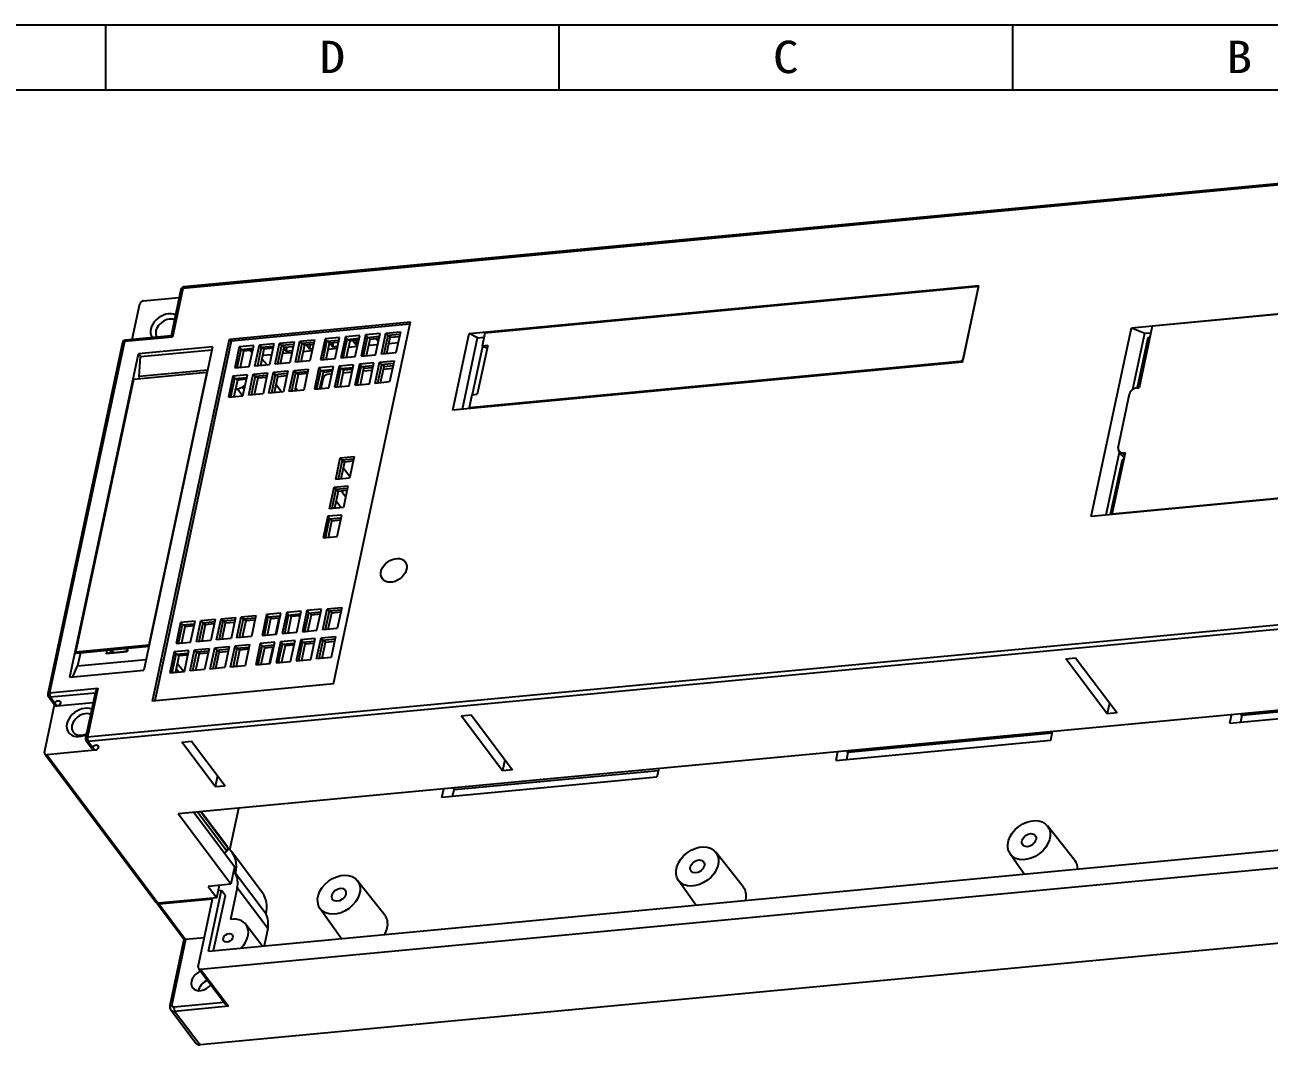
# Model space of a CAD drawing. Header units: millimetres. Extents: x 3277 to 4118, y 1069 to 1745.
# Drawn here: x 3825.8 to 4017.9, y 1587.9 to 1745.3 of the extents above; entities that cross this region are included whole.
import ezdxf
from ezdxf.enums import TextEntityAlignment as Align

# ---------------------------------------------------------------- set-up
doc = ezdxf.new("R2010")
doc.units = ezdxf.units.MM
doc.layers.add('1', color=7, linetype='Continuous', true_color=0xffffff)
doc.layers.add('2', color=7, linetype='Continuous', true_color=0xffffff)
doc.styles.add('TEXTSTYLE_0', font='txt', dxfattribs={"width": 0.8})

# ---------------------------------------------------------------- blocks, each defined once
blk = doc.blocks.new('SUN_6HWZ35TKYY1ECAF2H1NO37HIP3V')
at = {"color": 7, "linetype": 'Continuous'}
for p, q in [((-841, 594), (0, 594)), ((-280, 584), (-280, 594)), ((-210, 584), (-210, 594)), ((-140, 584), (-140, 594)), ((-831, 584), (-10, 584))]:
    blk.add_line(p, q, dxfattribs=at)
at = {"color": 2, "linetype": 'Continuous', "style": 'TEXTSTYLE_0', "width": 1.2}
for s, p, p2 in [('D', (-247.03, 586.56), (-243.03, 586.56)), ('C', (-177.03, 586.56), (-173.03, 586.56)), ('B', (-107.03, 586.56), (-103.03, 586.56))]:
    blk.add_text(s, height=5, dxfattribs=at).set_placement(p, p2, align=Align.FIT)

msp = doc.modelspace()

# ---------------------------------------------------------------- linework, layer by layer
at = {"layer": '1', "color": 21}
for p, q in [((3882.54, 1692.31), (3881.15, 1692.18)), ((3871.54, 1689.24), (3871.89, 1690.9)), ((3873.16, 1691.43), (3872.43, 1691.36)), ((3876.29, 1691.72), (3874.9, 1691.59)), ((3879.42, 1692.02), (3878.02, 1691.88)), ((3874.94, 1677.02), (3875.97, 1675.64)), ((3874.68, 1673.39), (3875.31, 1672.55)), ((3874.58, 1670.85), (3873.83, 1671.84)), ((3874.58, 1670.85), (3873.83, 1671.84)), ((3864.52, 1651.31), (3865.06, 1653.84)), ((3863.56, 1646.8), (3864.1, 1649.34)), ((4011.75, 1637.56), (4044.95, 1640.69)), ((4045.18, 1641.77), (4013.64, 1638.79)), ((4012.04, 1638.9), (4011.75, 1637.56)), ((4013.64, 1638.79), (4013.42, 1637.72)), ((4013.46, 1639.04), (4013.64, 1638.79)), ((3950.96, 1631.83), (3984.15, 1634.96)), ((3984.38, 1636.03), (3952.85, 1633.06)), ((3984.15, 1634.96), (3984.44, 1636.3)), ((3951.24, 1633.17), (3950.96, 1631.83)), ((3952.85, 1633.06), (3952.62, 1631.99)), ((3952.66, 1633.3), (3952.85, 1633.06)), ((3923.35, 1629.23), (3890.16, 1626.1)), ((3892.05, 1627.33), (3923.58, 1630.3)), ((3923.64, 1630.57), (3923.35, 1629.23)), ((3890.16, 1626.1), (3890.44, 1627.44)), ((3891.82, 1626.26), (3892.05, 1627.33)), ((3891.87, 1627.57), (3892.05, 1627.33)), ((3857.44, 1618.04), (3858.81, 1624.46)), ((3854.13, 1602.42), (4058.23, 1621.67)), ((3987.87, 1616.39), (3983.64, 1621.73)), ((3852.92, 1599.61), (4058.27, 1618.97)), ((3862.43, 1611.44), (3857.72, 1617.71)), ((3936.68, 1612.33), (3932.44, 1617.67)), ((3977.88, 1617.41), (3980.1, 1614.3)), ((3863.03, 1608.1), (3858.32, 1614.37)), ((3881.34, 1607.97), (3877.1, 1613.31)), ((3926.69, 1613.35), (3929.41, 1609.52)), ((3854.13, 1602.42), (3856.12, 1611.81)), ((3855.65, 1611.76), (3856.12, 1611.81)), ((3856.12, 1611.81), (3856.74, 1610.99)), ((3858.56, 1612.15), (3857.53, 1607.3)), ((3863.28, 1605.88), (3858.56, 1612.15)), ((3846.19, 1609.75), (3850.36, 1604.2)), ((3854.78, 1610.41), (3846.5, 1609.63)), ((3846.5, 1609.63), (3850.6, 1604.18)), ((3852.56, 1599.99), (3854.78, 1610.41)), ((3854.93, 1602.5), (3856.74, 1610.99)), ((4074.74, 1608.85), (3852.84, 1587.93)), ((3871.35, 1608.99), (3874.65, 1604.36)), ((3862.4, 1603.2), (3859.9, 1606.52)), ((3863.28, 1605.88), (3862.71, 1603.23)), ((3850.35, 1604.21), (3848.18, 1594)), ((3850.6, 1604.18), (3848.47, 1594.17)), ((3853.51, 1604.46), (3850.6, 1604.18)), ((3852.61, 1599.73), (3856.75, 1594.21)), ((3852.92, 1599.61), (3857.22, 1593.89)), ((3848.83, 1593.8), (3856.52, 1594.52)), ((3848.32, 1593.34), (3852.21, 1588.16)), ((3857.22, 1593.89), (3848.94, 1593.11)), ((3848.94, 1593.11), (3852.84, 1587.93))]:
    msp.add_line(p, q, dxfattribs=at)
for centre, major_axis, ratio, start_param, end_param in [((3872.34, 1690.94), (-0.4, -0.3), 0.731313, 4.01412, 5.584917), ((3852.6, 1613.87), (5.12, 3.85), 0.731313, 5.577104, 6.456452), ((3984.89, 1614.08), (3.02, 2.27), 0.731313, 0, 0.018702), ((3984.89, 1614.08), (3.02, 2.27), 0.731313, 5.805058, 6.283185), ((3854.09, 1611.73), (4, 3), 0.731313, 5.584917, 6.164818), ((3857.31, 1607.6), (5.12, 3.85), 0.731313, 5.577104, 6.283214), ((3933.69, 1610.02), (3.02, 2.27), 0.731313, 0, 0.018702), ((3933.69, 1610.02), (3.02, 2.27), 0.731313, 5.584917, 6.283185), ((3846.59, 1610.05), (-0.4, -0.3), 0.731313, 5.999631, 7.155713), ((3858.8, 1605.46), (4, 3), 0.731313, 5.584917, 6.164818), ((3878.35, 1605.66), (3.02, 2.27), 0.731313, 0, 0.018702), ((3878.35, 1605.66), (3.02, 2.27), 0.731313, 5.584917, 6.283185), ((3857.15, 1604.45), (2.76, 2.07), 0.731313, 4.92006, 7.22824), ((3878.35, 1605.66), (3.02, 2.27), 0.731313, 5.271641, 5.584916), ((3850.89, 1604.33), (0.535, 0.118), 0.174151, 3.220695, 4.0932), ((3853.01, 1600.03), (-0.4, -0.3), 0.731313, 5.584917, 7.155713), ((3853.2, 1597.89), (-1.52, -1.14), 0.731313, 4.375403, 6.283185), ((3853.2, 1597.89), (-1.52, -1.14), 0.731313, 0, 1.90778), ((3854.27, 1596.47), (1.52, 1.14), 0.731313, 1.233713, 2.449607), ((3848.67, 1593.9), (0.489, -0.104), 0.522414, 2.110906, 3.142723), ((3848.92, 1594.21), (-0.4, -0.3), 0.731313, 5.584917, 7.155713), ((3857.31, 1594.31), (-0.636, 0.281), 0.604968, 0.82441, 1.696914), ((3849.12, 1593.94), (0.799, 0.601), 0.731313, 3.143531, 4.01412), ((3849.03, 1593.53), (-0.047, 0.498), 0.43848, 0.950503, 2.5213), ((3853.01, 1588.76), (0.799, 0.601), 0.731313, 3.141616, 4.01412)]:
    msp.add_ellipse(centre, major_axis=major_axis, ratio=ratio, start_param=start_param, end_param=end_param, dxfattribs=at)
for centre, major_axis in [((3980.79, 1619.53), (2.88, 2.16)), ((3980.79, 1619.53), (0.959, 0.721)), ((3929.59, 1615.47), (2.88, 2.16)), ((3929.59, 1615.47), (0.959, 0.721)), ((3874.26, 1611.11), (2.88, 2.16)), ((3874.26, 1611.11), (0.959, 0.721)), ((3857.15, 1604.45), (0.64, 0.481))]:
    msp.add_ellipse(centre, major_axis=major_axis, ratio=0.731313, dxfattribs=at)
msp.add_open_spline([(3848.18, 1594), (3848.16, 1593.88), (3848.16, 1593.68), (3848.23, 1593.44), (3848.32, 1593.36), (3848.33, 1593.34)], degree=3, knots=[0, 0, 0, 0, 0.492375, 0.915753, 1, 1, 1, 1], dxfattribs=at)
at = {"layer": '2', "color": 7}
for p, q in [((4058.12, 1724.28), (3850.17, 1704.67)), ((4058.28, 1724.5), (3850.33, 1704.9)), ((3849.89, 1704.51), (3848.37, 1697.36)), ((3850.17, 1704.67), (3848.58, 1697.17)), ((3894.38, 1697.72), (3973.07, 1705.14)), ((3970.55, 1693.29), (3973.07, 1705.14)), ((3996.59, 1698.6), (4054.85, 1704.09)), ((3842.36, 1696.79), (3843.53, 1702.3)), ((3844.06, 1702.76), (3849.63, 1703.28)), ((3857.39, 1696.85), (3885.31, 1699.49)), ((3885.23, 1699.13), (3857.63, 1696.53)), ((3873.43, 1643.64), (3885.31, 1699.49)), ((3881.51, 1697.78), (3883.75, 1697.99)), ((3883.75, 1697.99), (3883.06, 1694.74)), ((3990.4, 1669.49), (3996.59, 1698.6)), ((3996.59, 1698.6), (3998.67, 1697.74)), ((3998.67, 1697.74), (3999.59, 1697.83)), ((3840.87, 1696.3), (3829.34, 1642.09)), ((3841.15, 1696.47), (3829.62, 1642.25)), ((3848.58, 1697.17), (3841.15, 1696.47)), ((3848.37, 1697.36), (3841.31, 1696.69)), ((3845.51, 1641), (3857.39, 1696.85)), ((3857.63, 1696.53), (3845.83, 1641.03)), ((3857.39, 1696.85), (3857.63, 1696.53)), ((3861.3, 1692.69), (3861.99, 1695.94)), ((3861.99, 1695.94), (3864.23, 1696.15)), ((3862.28, 1695.56), (3861.99, 1695.94)), ((3864.23, 1696.15), (3863.54, 1692.9)), ((3864.43, 1692.98), (3865.12, 1696.23)), ((3865.12, 1696.23), (3867.36, 1696.44)), ((3865.41, 1695.85), (3865.12, 1696.23)), ((3867.27, 1696.03), (3865.41, 1695.85)), ((3867.36, 1696.44), (3866.67, 1693.19)), ((3867.55, 1693.27), (3868.25, 1696.53)), ((3868.53, 1696.15), (3867.93, 1693.31)), ((3868.25, 1696.53), (3870.48, 1696.74)), ((3868.53, 1696.15), (3868.25, 1696.53)), ((3868.94, 1695.89), (3868.4, 1693.35)), ((3870.39, 1696.32), (3868.53, 1696.15)), ((3868.73, 1696.16), (3868.94, 1695.89)), ((3870.33, 1696.02), (3868.94, 1695.89)), ((3869.73, 1695.28), (3869.25, 1695.92)), ((3869.73, 1695.28), (3869.86, 1695.98)), ((3870.48, 1696.74), (3869.79, 1693.49)), ((3872.13, 1696.89), (3871.44, 1693.64)), ((3871.82, 1693.68), (3872.42, 1696.51)), ((3874.37, 1697.11), (3872.13, 1696.89)), ((3872.42, 1696.51), (3872.13, 1696.89)), ((3872.28, 1693.72), (3872.82, 1696.26)), ((3872.42, 1696.51), (3874.28, 1696.69)), ((3872.62, 1696.53), (3872.82, 1696.26)), ((3872.82, 1696.26), (3874.22, 1696.39)), ((3873.31, 1695.62), (3872.83, 1696.26)), ((3873.31, 1695.62), (3873.44, 1696.32)), ((3873.68, 1693.85), (3874.37, 1697.11)), ((3875.26, 1697.19), (3874.57, 1693.94)), ((3874.94, 1693.97), (3875.55, 1696.81)), ((3877.5, 1697.4), (3875.26, 1697.19)), ((3875.55, 1696.81), (3875.26, 1697.19)), ((3875.95, 1696.55), (3875.41, 1694.02)), ((3875.55, 1696.81), (3877.41, 1696.98)), ((3875.75, 1696.83), (3875.95, 1696.55)), ((3877.34, 1696.68), (3875.95, 1696.55)), ((3876.89, 1695.95), (3876.41, 1696.6)), ((3876.8, 1694.15), (3877.5, 1697.4)), ((3876.89, 1695.95), (3877.02, 1696.65)), ((3877.2, 1695.98), (3876.89, 1695.95)), ((3878.39, 1697.48), (3877.69, 1694.23)), ((3878.07, 1694.27), (3878.67, 1697.1)), ((3880.62, 1697.69), (3878.39, 1697.48)), ((3878.67, 1697.1), (3878.39, 1697.48)), ((3878.54, 1694.31), (3879.08, 1696.85)), ((3878.67, 1697.1), (3880.53, 1697.28)), ((3878.87, 1697.12), (3879.08, 1696.85)), ((3880.26, 1695.98), (3878.87, 1695.85)), ((3879.08, 1696.85), (3880.47, 1696.98)), ((3879.93, 1694.44), (3880.62, 1697.69)), ((3880.36, 1696.44), (3879.99, 1696.93)), ((3880.82, 1694.53), (3881.51, 1697.78)), ((3881.8, 1697.4), (3881.2, 1694.56)), ((3881.8, 1697.4), (3881.51, 1697.78)), ((3881.66, 1694.61), (3882.2, 1697.14)), ((3883.66, 1697.57), (3881.8, 1697.4)), ((3883.39, 1696.27), (3881.99, 1696.14)), ((3882, 1697.42), (3882.2, 1697.14)), ((3882.2, 1697.14), (3883.6, 1697.27)), ((3883.59, 1697.24), (3883.56, 1697.27)), ((3891.86, 1685.87), (3894.38, 1697.72)), ((3893.33, 1686.01), (3895.67, 1697.02)), ((3895.67, 1697.02), (3894.38, 1697.72)), ((3895.67, 1697.02), (3896.66, 1697.12)), ((3996.83, 1689.11), (3998.67, 1697.74)), ((3999.15, 1697.05), (3997.5, 1689.33)), ((3999.43, 1697.08), (3999.15, 1697.05)), ((3999.41, 1696.96), (3999.15, 1697.05)), ((3832.72, 1644.67), (3843.33, 1694.55)), ((3854.78, 1695.63), (3843.33, 1694.55)), ((3843.62, 1694.17), (3843.33, 1694.55)), ((3843.43, 1691.05), (3843.62, 1694.17)), ((3843.62, 1694.17), (3854.69, 1695.21)), ((3854.78, 1695.63), (3844.17, 1645.75)), ((3858.87, 1695.64), (3858.18, 1692.39)), ((3858.55, 1692.43), (3859.16, 1695.26)), ((3861.11, 1695.85), (3858.87, 1695.64)), ((3859.16, 1695.26), (3858.87, 1695.64)), ((3859.56, 1695.01), (3859.02, 1692.47)), ((3859.16, 1695.26), (3861.02, 1695.44)), ((3859.35, 1695.28), (3859.56, 1695.01)), ((3860.95, 1695.14), (3859.56, 1695.01)), ((3860.41, 1692.6), (3861.11, 1695.85)), ((3860.86, 1694.7), (3860.55, 1695.1)), ((3862.28, 1695.56), (3861.68, 1692.72)), ((3862.69, 1695.3), (3862.15, 1692.77)), ((3864.14, 1695.73), (3862.28, 1695.56)), ((3862.48, 1695.58), (3862.69, 1695.3)), ((3863.87, 1694.43), (3862.48, 1694.3)), ((3864.08, 1695.43), (3862.69, 1695.3)), ((3865.41, 1695.85), (3864.8, 1693.02)), ((3865.27, 1693.06), (3865.81, 1695.6)), ((3867, 1694.73), (3865.6, 1694.6)), ((3865.61, 1695.87), (3865.81, 1695.6)), ((3866.15, 1694.94), (3865.78, 1695.44)), ((3865.81, 1695.6), (3867.21, 1695.73)), ((3866.15, 1694.94), (3866.28, 1695.64)), ((3867.06, 1695.03), (3866.15, 1694.94)), ((3867.19, 1695.73), (3867.2, 1695.71)), ((3870.12, 1695.02), (3868.73, 1694.89)), ((3870.18, 1695.32), (3869.73, 1695.28)), ((3874.01, 1695.39), (3872.61, 1695.26)), ((3874.07, 1695.69), (3873.31, 1695.62)), ((3874.57, 1693.94), (3876.8, 1694.15)), ((3877.13, 1695.68), (3875.74, 1695.55)), ((3877.69, 1694.23), (3879.93, 1694.44)), ((3883.06, 1694.74), (3880.82, 1694.53)), ((3894.91, 1688.29), (3896.49, 1695.74)), ((3854.02, 1692.05), (3843.43, 1691.05)), ((3858.18, 1692.39), (3860.41, 1692.6)), ((3863.54, 1692.9), (3861.3, 1692.69)), ((3862.2, 1693), (3862.36, 1692.79)), ((3862.37, 1693.81), (3863.19, 1692.86)), ((3866.67, 1693.19), (3864.43, 1692.98)), ((3867.29, 1692.02), (3869.53, 1692.23)), ((3869.79, 1693.49), (3867.55, 1693.27)), ((3869.53, 1692.23), (3868.83, 1688.98)), ((3871.18, 1692.39), (3870.48, 1689.14)), ((3873.41, 1692.6), (3871.18, 1692.39)), ((3871.46, 1692.01), (3871.18, 1692.39)), ((3871.44, 1693.64), (3873.68, 1693.85)), ((3871.46, 1692.01), (3873.32, 1692.18)), ((3872.72, 1689.35), (3873.41, 1692.6)), ((3874.3, 1692.69), (3873.61, 1689.43)), ((3873.99, 1689.47), (3874.59, 1692.3)), ((3876.54, 1692.9), (3874.3, 1692.69)), ((3874.59, 1692.3), (3874.3, 1692.69)), ((3874.99, 1692.05), (3874.45, 1689.51)), ((3874.59, 1692.3), (3876.45, 1692.48)), ((3874.79, 1692.32), (3874.99, 1692.05)), ((3876.39, 1692.18), (3874.99, 1692.05)), ((3875.85, 1689.64), (3876.54, 1692.9)), ((3877.43, 1692.98), (3876.74, 1689.73)), ((3877.11, 1689.76), (3877.71, 1692.6)), ((3879.66, 1693.19), (3877.43, 1692.98)), ((3877.71, 1692.6), (3877.43, 1692.98)), ((3877.58, 1689.81), (3878.12, 1692.34)), ((3877.71, 1692.6), (3879.58, 1692.77)), ((3877.91, 1692.62), (3878.12, 1692.34)), ((3878.12, 1692.34), (3879.51, 1692.48)), ((3878.97, 1689.94), (3879.66, 1693.19)), ((3879.86, 1690.02), (3880.55, 1693.27)), ((3880.84, 1692.89), (3880.24, 1690.06)), ((3880.55, 1693.27), (3882.79, 1693.49)), ((3880.84, 1692.89), (3880.55, 1693.27)), ((3880.71, 1690.1), (3881.25, 1692.64)), ((3882.7, 1693.07), (3880.84, 1692.89)), ((3881.04, 1692.91), (3881.25, 1692.64)), ((3881.25, 1692.64), (3882.64, 1692.77)), ((3882.79, 1693.49), (3882.1, 1690.23)), ((3970.55, 1693.29), (3891.86, 1685.87)), ((3843.43, 1691.05), (3843.36, 1690.75)), ((3857.91, 1691.14), (3857.22, 1687.89)), ((3857.59, 1687.92), (3858.2, 1690.76)), ((3860.15, 1691.35), (3857.91, 1691.14)), ((3858.2, 1690.76), (3857.91, 1691.14)), ((3858.6, 1690.5), (3858.06, 1687.97)), ((3858.2, 1690.76), (3860.06, 1690.93)), ((3858.4, 1690.78), (3858.6, 1690.5)), ((3860, 1690.64), (3858.6, 1690.5)), ((3859.46, 1688.1), (3860.15, 1691.35)), ((3860.34, 1688.18), (3861.04, 1691.43)), ((3861.32, 1691.05), (3860.72, 1688.22)), ((3861.04, 1691.43), (3863.27, 1691.65)), ((3861.32, 1691.05), (3861.04, 1691.43)), ((3861.73, 1690.8), (3861.19, 1688.26)), ((3863.18, 1691.23), (3861.32, 1691.05)), ((3861.52, 1691.07), (3861.73, 1690.8)), ((3863.12, 1690.93), (3861.73, 1690.8)), ((3863.27, 1691.65), (3862.58, 1688.39)), ((3863.47, 1688.48), (3864.16, 1691.73)), ((3864.45, 1691.35), (3863.85, 1688.51)), ((3864.16, 1691.73), (3866.4, 1691.94)), ((3864.45, 1691.35), (3864.16, 1691.73)), ((3864.31, 1688.56), (3864.85, 1691.09)), ((3866.31, 1691.52), (3864.45, 1691.35)), ((3864.65, 1691.37), (3864.85, 1691.09)), ((3864.85, 1691.09), (3866.25, 1691.23)), ((3866.4, 1691.94), (3865.71, 1688.69)), ((3866.15, 1691.22), (3866.23, 1691.12)), ((3866.6, 1688.77), (3867.29, 1692.02)), ((3867.58, 1691.64), (3866.97, 1688.81)), ((3867.58, 1691.64), (3867.29, 1692.02)), ((3867.98, 1691.39), (3867.44, 1688.85)), ((3869.44, 1691.82), (3867.58, 1691.64)), ((3867.78, 1691.66), (3867.98, 1691.39)), ((3869.37, 1691.52), (3867.98, 1691.39)), ((3870.86, 1689.17), (3871.46, 1692.01)), ((3871.33, 1689.22), (3871.87, 1691.75)), ((3871.66, 1692.03), (3871.87, 1691.75)), ((3871.87, 1691.75), (3873.26, 1691.89)), ((3882.1, 1690.23), (3879.86, 1690.02)), ((3859.37, 1688.09), (3858.59, 1689.13)), ((3859.36, 1689.46), (3859.66, 1689.06)), ((3862.58, 1688.39), (3860.34, 1688.18)), ((3865.71, 1688.69), (3863.47, 1688.48)), ((3864.58, 1689.82), (3865.46, 1688.66)), ((3868.83, 1688.98), (3866.6, 1688.77)), ((3867.55, 1689.36), (3867.9, 1688.89)), ((3870.48, 1689.14), (3872.72, 1689.35)), ((3873.61, 1689.43), (3875.85, 1689.64)), ((3876.74, 1689.73), (3878.97, 1689.94)), ((3857.22, 1687.89), (3859.46, 1688.1)), ((3894.45, 1686.12), (3894.46, 1686.19)), ((3874.48, 1678.53), (3876.63, 1678.74)), ((3876.63, 1678.74), (3875.92, 1675.4)), ((3992.7, 1669.71), (3994.76, 1679.38)), ((3873.77, 1675.2), (3874.48, 1678.53)), ((3874.77, 1678.15), (3874.15, 1675.23)), ((3874.77, 1678.15), (3874.48, 1678.53)), ((3875.12, 1677.86), (3874.57, 1675.27)), ((3876.54, 1678.32), (3874.77, 1678.15)), ((3874.89, 1678.16), (3875.12, 1677.86)), ((3876.47, 1677.99), (3875.12, 1677.86)), ((3995.15, 1678.24), (3993.34, 1669.77)), ((3995.43, 1678.27), (3995.15, 1678.24)), ((3995.41, 1678.15), (3995.15, 1678.24)), ((3875.92, 1675.4), (3873.77, 1675.2)), ((4048.66, 1674.98), (3990.4, 1669.49)), ((3872.81, 1670.68), (3873.52, 1674.02)), ((3873.81, 1673.64), (3873.18, 1670.72)), ((3873.52, 1674.02), (3875.67, 1674.22)), ((3873.81, 1673.64), (3873.52, 1674.02)), ((3874.15, 1673.34), (3873.6, 1670.76)), ((3875.58, 1673.8), (3873.81, 1673.64)), ((3873.93, 1673.65), (3874.15, 1673.34)), ((3875.51, 1673.47), (3874.15, 1673.34)), ((3875.67, 1674.22), (3874.96, 1670.88)), ((3872.56, 1669.5), (3871.85, 1666.16)), ((3872.22, 1666.2), (3872.84, 1669.12)), ((3874.7, 1669.7), (3872.56, 1669.5)), ((3872.84, 1669.12), (3872.56, 1669.5)), ((3874.96, 1670.88), (3872.81, 1670.68)), ((3872.84, 1669.12), (3874.62, 1669.28)), ((3872.96, 1669.13), (3873.19, 1668.82)), ((3874, 1666.37), (3874.7, 1669.7)), ((3872.64, 1666.24), (3873.19, 1668.82)), ((3873.19, 1668.82), (3874.55, 1668.95)), ((3871.85, 1666.16), (3874, 1666.37)), ((3835.45, 1635.45), (4043.4, 1655.05)), ((4043.51, 1654.36), (3835.57, 1634.76)), ((3855.38, 1650.44), (3856.07, 1653.7)), ((3856.07, 1653.7), (3858.31, 1653.91)), ((3856.36, 1653.32), (3856.07, 1653.7)), ((3858.31, 1653.91), (3857.62, 1650.66)), ((3858.51, 1650.74), (3859.2, 1653.99)), ((3859.2, 1653.99), (3861.44, 1654.2)), ((3859.49, 1653.61), (3859.2, 1653.99)), ((3861.35, 1653.79), (3859.49, 1653.61)), ((3859.69, 1653.63), (3859.89, 1653.36)), ((3861.44, 1654.2), (3860.75, 1650.95)), ((3863.09, 1654.36), (3862.4, 1651.11)), ((3862.77, 1651.14), (3863.37, 1653.98)), ((3865.32, 1654.57), (3863.09, 1654.36)), ((3863.37, 1653.98), (3863.09, 1654.36)), ((3863.24, 1651.18), (3863.78, 1653.72)), ((3863.37, 1653.98), (3865.24, 1654.15)), ((3863.57, 1654), (3863.78, 1653.72)), ((3863.78, 1653.72), (3865.17, 1653.85)), ((3864.63, 1651.32), (3865.32, 1654.57)), ((3866.21, 1654.65), (3865.52, 1651.4)), ((3865.9, 1651.44), (3866.5, 1654.27)), ((3868.45, 1654.86), (3866.21, 1654.65)), ((3866.5, 1654.27), (3866.21, 1654.65)), ((3866.9, 1654.02), (3866.36, 1651.48)), ((3866.5, 1654.27), (3868.36, 1654.45)), ((3866.7, 1654.29), (3866.9, 1654.02)), ((3868.3, 1654.15), (3866.9, 1654.02)), ((3867.76, 1651.61), (3868.45, 1654.86)), ((3869.34, 1654.95), (3868.65, 1651.69)), ((3869.02, 1651.73), (3869.63, 1654.57)), ((3871.58, 1655.16), (3869.34, 1654.95)), ((3869.63, 1654.57), (3869.34, 1654.95)), ((3869.49, 1651.77), (3870.03, 1654.31)), ((3869.63, 1654.57), (3871.49, 1654.74)), ((3869.83, 1654.58), (3870.03, 1654.31)), ((3870.03, 1654.31), (3871.42, 1654.44)), ((3870.88, 1651.91), (3871.58, 1655.16)), ((3871.77, 1651.99), (3872.47, 1655.24)), ((3872.75, 1654.86), (3872.15, 1652.02)), ((3872.47, 1655.24), (3874.7, 1655.45)), ((3872.75, 1654.86), (3872.47, 1655.24)), ((3872.62, 1652.07), (3873.16, 1654.61)), ((3874.61, 1655.04), (3872.75, 1654.86)), ((3872.95, 1654.88), (3873.16, 1654.61)), ((3873.16, 1654.61), (3874.55, 1654.74)), ((3874.7, 1655.45), (3874.01, 1652.2)), ((3849.82, 1653.11), (3849.13, 1649.85)), ((3849.51, 1649.89), (3850.11, 1652.73)), ((3852.06, 1653.32), (3849.82, 1653.11)), ((3850.11, 1652.73), (3849.82, 1653.11)), ((3850.51, 1652.47), (3849.97, 1649.93)), ((3850.11, 1652.73), (3851.97, 1652.9)), ((3850.31, 1652.74), (3850.51, 1652.47)), ((3851.91, 1652.6), (3850.51, 1652.47)), ((3851.37, 1650.07), (3852.06, 1653.32)), ((3852.26, 1650.15), (3852.95, 1653.4)), ((3853.24, 1653.02), (3852.63, 1650.18)), ((3852.95, 1653.4), (3855.19, 1653.61)), ((3853.24, 1653.02), (3852.95, 1653.4)), ((3853.64, 1652.77), (3853.1, 1650.23)), ((3855.1, 1653.2), (3853.24, 1653.02)), ((3853.43, 1653.04), (3853.64, 1652.77)), ((3855.03, 1652.9), (3853.64, 1652.77)), ((3855.19, 1653.61), (3854.49, 1650.36)), ((3856.36, 1653.32), (3855.76, 1650.48)), ((3856.23, 1650.52), (3856.77, 1653.06)), ((3858.22, 1653.49), (3856.36, 1653.32)), ((3856.56, 1653.33), (3856.77, 1653.06)), ((3856.77, 1653.06), (3858.16, 1653.19)), ((3859.49, 1653.61), (3858.88, 1650.77)), ((3859.89, 1653.36), (3859.35, 1650.82)), ((3861.29, 1653.49), (3859.89, 1653.36)), ((3868.65, 1651.69), (3870.88, 1651.91)), ((3874.01, 1652.2), (3871.77, 1651.99)), ((3849.13, 1649.85), (3851.37, 1650.07)), ((3854.49, 1650.36), (3852.26, 1650.15)), ((3857.62, 1650.66), (3855.38, 1650.44)), ((3860.75, 1650.95), (3858.51, 1650.74)), ((3862.13, 1649.85), (3861.44, 1646.6)), ((3864.37, 1650.07), (3862.13, 1649.85)), ((3862.42, 1649.47), (3862.13, 1649.85)), ((3862.4, 1651.11), (3864.63, 1651.32)), ((3863.67, 1646.81), (3864.37, 1650.07)), ((3865.26, 1650.15), (3864.56, 1646.9)), ((3867.49, 1650.36), (3865.26, 1650.15)), ((3865.54, 1649.77), (3865.26, 1650.15)), ((3865.52, 1651.4), (3867.76, 1651.61)), ((3865.54, 1649.77), (3867.4, 1649.94)), ((3865.74, 1649.79), (3865.95, 1649.51)), ((3866.8, 1647.11), (3867.49, 1650.36)), ((3868.38, 1650.44), (3867.69, 1647.19)), ((3868.07, 1647.23), (3868.67, 1650.06)), ((3870.62, 1650.65), (3868.38, 1650.44)), ((3868.67, 1650.06), (3868.38, 1650.44)), ((3868.53, 1647.27), (3869.07, 1649.81)), ((3868.67, 1650.06), (3870.53, 1650.24)), ((3868.87, 1650.08), (3869.07, 1649.81)), ((3869.07, 1649.81), (3870.47, 1649.94)), ((3869.93, 1647.4), (3870.62, 1650.65)), ((3870.82, 1647.49), (3871.51, 1650.74)), ((3871.79, 1650.36), (3871.19, 1647.52)), ((3871.51, 1650.74), (3873.74, 1650.95)), ((3871.79, 1650.36), (3871.51, 1650.74)), ((3871.66, 1647.57), (3872.2, 1650.1)), ((3873.66, 1650.53), (3871.79, 1650.36)), ((3871.99, 1650.38), (3872.2, 1650.1)), ((3872.2, 1650.1), (3873.59, 1650.23)), ((3873.74, 1650.95), (3873.05, 1647.7)), ((3834.37, 1648.45), (3833.94, 1646.43)), ((3838.37, 1648.3), (3838.48, 1648.84)), ((3841.59, 1648.6), (3838.37, 1648.3)), ((3838.96, 1648.45), (3838.37, 1648.3)), ((3839.06, 1648.89), (3838.96, 1648.45)), ((3838.96, 1648.45), (3841.47, 1648.68)), ((3839.5, 1648.5), (3839.5, 1648.5)), ((3841.47, 1648.68), (3841.56, 1649.13)), ((3841.47, 1648.68), (3841.59, 1648.6)), ((3841.7, 1649.14), (3841.59, 1648.6)), ((3848.86, 1648.6), (3848.17, 1645.35)), ((3848.55, 1645.39), (3849.15, 1648.22)), ((3851.1, 1648.81), (3848.86, 1648.6)), ((3849.15, 1648.22), (3848.86, 1648.6)), ((3849.56, 1647.97), (3849.02, 1645.43)), ((3849.15, 1648.22), (3851.01, 1648.4)), ((3849.35, 1648.24), (3849.56, 1647.97)), ((3850.95, 1648.1), (3849.56, 1647.97)), ((3850.41, 1645.56), (3851.1, 1648.81)), ((3851.3, 1645.65), (3851.99, 1648.9)), ((3852.28, 1648.52), (3851.67, 1645.68)), ((3851.99, 1648.9), (3854.23, 1649.11)), ((3852.28, 1648.52), (3851.99, 1648.9)), ((3852.68, 1648.26), (3852.14, 1645.73)), ((3854.14, 1648.69), (3852.28, 1648.52)), ((3852.48, 1648.54), (3852.68, 1648.26)), ((3854.08, 1648.39), (3852.68, 1648.26)), ((3854.23, 1649.11), (3853.54, 1645.86)), ((3854.42, 1645.94), (3855.12, 1649.19)), ((3855.4, 1648.81), (3854.8, 1645.98)), ((3855.12, 1649.19), (3857.35, 1649.4)), ((3855.4, 1648.81), (3855.12, 1649.19)), ((3855.27, 1646.02), (3855.81, 1648.56)), ((3857.26, 1648.99), (3855.4, 1648.81)), ((3855.6, 1648.83), (3855.81, 1648.56)), ((3855.81, 1648.56), (3857.2, 1648.69)), ((3857.35, 1649.4), (3856.66, 1646.15)), ((3857.55, 1646.24), (3858.24, 1649.49)), ((3858.53, 1649.11), (3857.93, 1646.27)), ((3858.24, 1649.49), (3860.48, 1649.7)), ((3858.53, 1649.11), (3858.24, 1649.49)), ((3858.93, 1648.85), (3858.39, 1646.31)), ((3860.39, 1649.28), (3858.53, 1649.11)), ((3858.73, 1649.13), (3858.93, 1648.85)), ((3860.33, 1648.98), (3858.93, 1648.85)), ((3860.48, 1649.7), (3859.79, 1646.45)), ((3861.81, 1646.64), (3862.42, 1649.47)), ((3862.28, 1646.68), (3862.82, 1649.22)), ((3862.42, 1649.47), (3864.28, 1649.65)), ((3862.62, 1649.49), (3862.82, 1649.22)), ((3862.82, 1649.22), (3864.21, 1649.35)), ((3864.94, 1646.93), (3865.54, 1649.77)), ((3865.95, 1649.51), (3865.41, 1646.98)), ((3867.34, 1649.64), (3865.95, 1649.51)), ((3833.19, 1644.72), (3833.94, 1646.43)), ((3833.94, 1646.43), (3844.53, 1647.43)), ((3856.66, 1646.15), (3854.42, 1645.94)), ((3859.79, 1646.45), (3857.55, 1646.24)), ((3861.44, 1646.6), (3863.67, 1646.81)), ((3864.56, 1646.9), (3866.8, 1647.11)), ((3867.69, 1647.19), (3869.93, 1647.4)), ((3873.05, 1647.7), (3870.82, 1647.49)), ((3986.47, 1647.53), (3987.99, 1647.67)), ((3992.86, 1639.02), (3986.47, 1647.53)), ((3987.99, 1647.67), (3994.38, 1639.16)), ((3832.72, 1644.67), (3844.17, 1645.75)), ((3848.17, 1645.35), (3850.41, 1645.56)), ((3853.54, 1645.86), (3851.3, 1645.65)), ((3829.62, 1642.25), (3837.05, 1642.96)), ((3836.64, 1642.22), (3829.74, 1641.57)), ((3836.69, 1642.43), (3835.17, 1635.28)), ((3837.05, 1642.96), (3835.45, 1635.45)), ((3873.43, 1643.64), (3845.51, 1641)), ((4047.18, 1642.21), (3849.44, 1623.57)), ((3828.81, 1633.07), (3830.37, 1640.43)), ((3829.43, 1641.68), (3830.45, 1640.32)), ((3829.74, 1641.57), (3830.76, 1640.2)), ((3836.33, 1640.73), (3830.76, 1640.2)), ((3993.22, 1640.71), (3992.86, 1639.02)), ((3893.14, 1638.73), (3894.66, 1638.87)), ((3899.53, 1630.22), (3893.14, 1638.73)), ((3894.66, 1638.87), (3901.06, 1630.37)), ((3994.38, 1639.16), (3992.86, 1639.02)), ((3835.26, 1634.88), (3836.28, 1633.51)), ((3835.57, 1634.76), (3836.59, 1633.4)), ((3850.01, 1634.66), (3851.53, 1634.8)), ((3855.18, 1627.79), (3850.01, 1634.66)), ((3851.53, 1634.8), (3856.7, 1627.93)), ((3828.85, 1632.81), (3846.06, 1609.91)), ((3836.59, 1633.4), (3829.17, 1632.7)), ((3829.17, 1632.7), (3846.38, 1609.8)), ((3899.89, 1631.91), (3899.53, 1630.22)), ((3855.54, 1629.48), (3855.18, 1627.79)), ((3901.06, 1630.37), (3899.53, 1630.22)), ((3855.18, 1627.79), (3856.7, 1627.93)), ((3857.59, 1612.72), (3849.44, 1623.57)), ((3858.17, 1615.43), (3851.88, 1623.8)), ((3856.96, 1617.82), (3852.42, 1623.85)), ((3852.96, 1623.9), (3857.14, 1618.34)), ((3856.97, 1618.63), (3853, 1623.91)), ((3856.6, 1617.52), (3856.96, 1617.82)), ((3858.17, 1615.43), (3857.59, 1612.72)), ((3857.59, 1612.72), (3854.1, 1612.39)), ((3854.1, 1612.39), (3855.41, 1610.65)), ((3855.41, 1610.65), (3855.82, 1612.56)), ((3855.41, 1610.65), (3846.38, 1609.8))]:
    msp.add_line(p, q, dxfattribs=at)
at = {"layer": '2', "color": 95}
for p, q in [((3896.81, 1697.82), (3972.6, 1704.97)), ((3970.67, 1693.84), (3972.96, 1704.59)), ((3972.99, 1704.75), (3972.91, 1704.85)), ((4054.84, 1704.05), (3999.81, 1698.86)), ((3896.81, 1697.82), (3896.38, 1695.78)), ((3999.81, 1698.86), (3997.79, 1689.35)), ((3897.23, 1695.86), (3895.63, 1688.35)), ((3897.23, 1695.86), (3896.38, 1695.78)), ((3896.38, 1695.78), (3897.15, 1695.51)), ((3970.13, 1693.38), (3894.35, 1686.23)), ((3970.22, 1693.26), (3970.13, 1693.38)), ((3833.64, 1648.56), (3842.59, 1690.68)), ((3842.59, 1690.68), (3853.87, 1691.74)), ((3853.87, 1691.74), (3844.91, 1649.62)), ((3853.87, 1691.74), (3853.94, 1691.65)), ((3894.78, 1688.27), (3894.35, 1686.23)), ((3894.78, 1688.27), (3895.63, 1688.35)), ((3994.54, 1680.06), (3996.32, 1688.4)), ((3997.39, 1689.31), (3997.79, 1689.35)), ((3894.35, 1686.23), (3894.62, 1686.13)), ((3993.64, 1669.84), (3995.66, 1679.34)), ((3994.64, 1679.54), (3994.94, 1679.14)), ((3995.26, 1679.31), (3995.66, 1679.34)), ((3995.26, 1679.31), (3995.57, 1678.9)), ((4048.67, 1675.02), (3993.64, 1669.84)), ((3993.64, 1669.84), (3993.67, 1669.8)), ((3844.91, 1649.62), (3833.64, 1648.56)), ((3833.64, 1648.56), (3833.76, 1648.4)), ((3833.76, 1648.4), (3844.96, 1649.45)), ((3839.19, 1648.91), (3839.5, 1648.5)), ((3841.52, 1649.13), (3841.55, 1649.08)), ((3844.91, 1649.62), (3844.98, 1649.53)), ((3849.49, 1645.48), (3849.13, 1645.95)), ((3849.32, 1646.86), (3850.32, 1645.55))]:
    msp.add_line(p, q, dxfattribs=at)
at = {"layer": '2', "color": 7}
for centre, start, end in [((3850.38, 1704.4), 95.3856, 167.9936), ((3841.36, 1696.19), 95.3856, 167.9936), ((3829.83, 1641.98), 167.9936, 216.9279), ((3835.66, 1635.18), 167.9936, 216.9279)]:
    msp.add_arc(centre, 0.5, start, end, dxfattribs=at)
for centre, major_axis, ratio, start_param, end_param in [((3850.38, 1704.4), (0.489, -0.104), 0.522414, 2.110906, 3.141571), ((3850.38, 1704.4), (0.047, -0.498), 0.43848, 3.141618, 4.092096), ((3843.98, 1702.34), (0.4, 0.3), 0.731313, 0.872528, 2.443324), ((3847.56, 1698.59), (2.08, 1.56), 0.731313, 0.384893, 3.106102), ((3847.81, 1698.26), (-1.6, -1.2), 0.731313, 3.570567, 6.210389), ((3841.36, 1696.19), (0.489, -0.104), 0.522414, 2.110906, 3.141571), ((3841.36, 1696.19), (0.047, -0.498), 0.43848, 3.141618, 4.092096), ((3848.78, 1696.89), (-0.412, 0.463), 0.054599, 5.29259, 6.243066), ((3858.41, 1691.96), (2.88, 2.16), 0.731313, 4.17444, 4.648035), ((3829.83, 1641.98), (0.489, -0.104), 0.522414, 2.110906, 3.141571), ((3829.83, 1641.98), (-0.047, 0.498), 0.43848, 0.950503, 2.5213), ((3837.25, 1642.68), (0.527, 0.47), 0.48155, 1.530705, 2.561367), ((3829.83, 1641.98), (0.4, 0.3), 0.731313, 3.141618, 4.01412), ((3830.85, 1640.62), (-0.4, -0.3), 0.731313, 0.000025, 6.28321), ((3834.61, 1637.7), (2.08, 1.56), 0.731313, 0.384893, 4.501754), ((3834.86, 1637.38), (-1.6, -1.2), 0.731313, 3.570567, 6.283185), ((3834.86, 1637.38), (-1.6, -1.2), 0.731313, 0, 1.316081), ((3835.66, 1635.18), (-0.489, 0.104), 0.522414, 5.252499, 6.283164), ((3835.66, 1635.18), (0.4, 0.3), 0.731313, 3.141618, 4.01412), ((3835.66, 1635.18), (0.047, -0.498), 0.43848, 4.092096, 5.662892), ((3829.25, 1633.11), (0.4, 0.3), 0.731313, 2.443324, 4.01412), ((3836.68, 1633.81), (-0.4, -0.3), 0.731313, 0.000025, 6.28321), ((3856.71, 1618.09), (0.4, 0.3), 0.731313, 4.779653, 6.130628), ((3854.57, 1616.83), (-2.4, -1.8), 0.731313, 2.989035, 3.141596), ((3846.46, 1610.21), (0.4, 0.3), 0.731313, 3.141618, 4.01412)]:
    msp.add_ellipse(centre, major_axis=major_axis, ratio=ratio, start_param=start_param, end_param=end_param, dxfattribs=at)
at = {"layer": '2', "color": 95}
for centre, major_axis, ratio, start_param, end_param in [((3972.51, 1704.55), (-0.4, -0.3), 0.731313, 2.443324, 4.01412), ((3970.22, 1693.79), (-0.4, -0.3), 0.731313, 0.872528, 2.443324), ((3997.21, 1688.48), (-0.799, -0.601), 0.731313, 4.01412, 5.584917), ((3995.44, 1680.14), (-0.799, -0.601), 0.731313, 5.584917, 7.155713), ((3996.05, 1679.32), (-1.27, 0.56), 0.604968, 0.82441, 1.412134)]:
    msp.add_ellipse(centre, major_axis=major_axis, ratio=ratio, start_param=start_param, end_param=end_param, dxfattribs=at)
at = {"layer": '2', "color": 7}
msp.add_ellipse((3882.74, 1661.16), major_axis=(-1.76, -1.32), ratio=0.731313, dxfattribs=at)

# ---------------------------------------------------------------- block references
msp.add_blockref('SUN_6HWZ35TKYY1ECAF2H1NO37HIP3V', (4118.28, 1151.33))

doc.saveas('drawing.dxf')
